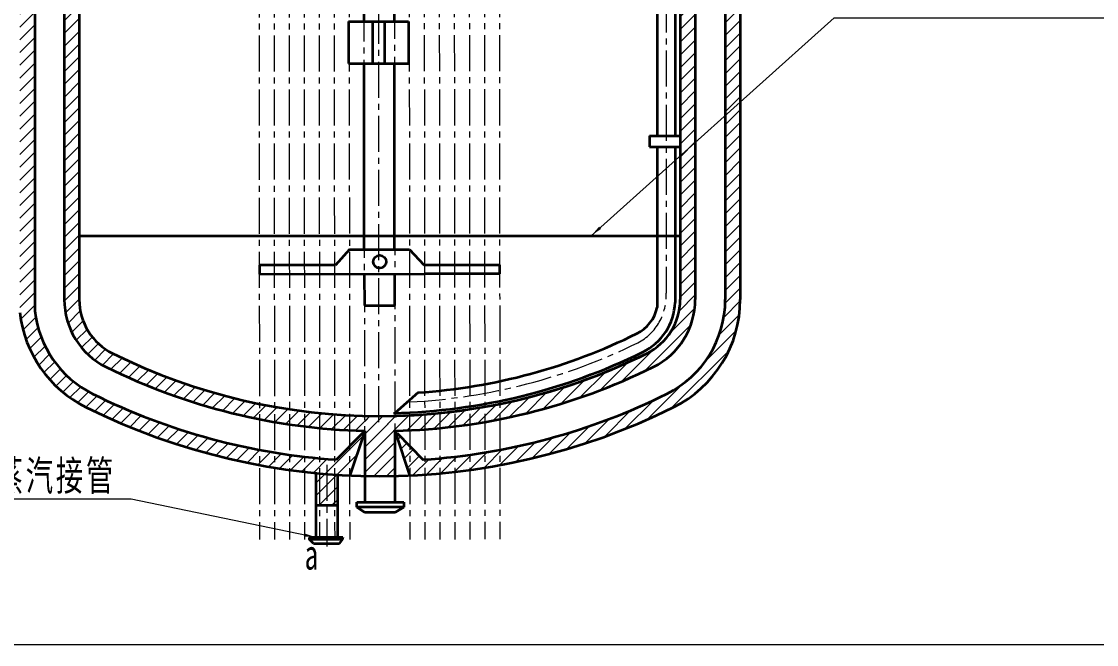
# Model space of a CAD drawing. Header units: millimetres. Extents: x 1423 to 2230, y -143 to 639.
# Drawn here: x 1602.8 to 1960.6, y -143.3 to 64 of the extents above; entities that cross this region are included whole.
import ezdxf

# ---------------------------------------------------------------- set-up
doc = ezdxf.new("R2010")
doc.units = ezdxf.units.MM
doc.linetypes.add('点画线', pattern=[18, 12, -2, 2, -2])
for name, color, linetype, lineweight in [('中心线层', 1, '点画线', 18), ('剖面线层', 4, 'Continuous', 18), ('尺寸线层', 3, 'Continuous', 18), ('粗实线层', 7, 'Continuous', 35)]:
    doc.layers.add(name, color=color, linetype=linetype, lineweight=lineweight)
doc.styles.add('标准', font='', dxfattribs={"width": 0.667})
doc.styles.get('标准').set_extended_font_data('宋体')
pattern_1 = [(45, (0, 0), (-2.121320343559642, 2.121320343559643), [])]

# ---------------------------------------------------------------- blocks, each defined once
blk = doc.blocks.new('*X5')
at = {"layer": '尺寸线层', "linetype": 'Continuous'}
blk.add_hatch(color=0, dxfattribs=at).paths.add_polyline_path([(-174.8691087147945, -72.52429748703426), (-172.2251411588338, -69.48136542025607), (-171.557464574887, -70.22581688223958)], flags=0)
at = {"layer": '尺寸线层', "color": 0, "linetype": 'Continuous'}
blk.add_line((-174.8691087147945, -72.52429748703426), (-94.00537829248105, 0), dxfattribs=at)
at = {"layer": '尺寸线层', "color": 0}
blk.add_line((-94.00537829248105, 0), (24.56783333333328, 0), dxfattribs=at)
at = {"layer": '尺寸线层', "color": 0, "insert": (0, 7.180555555555557), "char_height": 10, "width": 98.27133333333313, "attachment_point": 5, "line_spacing_factor": 1.150569886022795, "style": '标准'}
blk.add_mtext('\\T1.1;4-搅拌装置', dxfattribs=at)
blk = doc.blocks.new('*X12')
at = {"layer": '尺寸线层', "linetype": 'Continuous'}
blk.add_hatch(color=0, dxfattribs=at).paths.add_polyline_path([(94.17745969627617, -12.71967079949856), (90.15892949584872, -12.40121353666385), (90.36096605902117, -11.42183555695354)], flags=0)
at = {"layer": '尺寸线层', "color": 0}
blk.add_line((32.51849413785339, 1.4210854715202e-14), (-26.71335000000022, 1.4210854715202e-14), dxfattribs=at)
at = {"layer": '尺寸线层', "color": 0, "linetype": 'Continuous'}
blk.add_line((94.17745969627617, -12.71967079949856), (32.51849413785339, 1.4210854715202e-14), dxfattribs=at)
at = {"layer": '尺寸线层', "color": 0, "insert": (-2.273736754432321e-13, 7.2638888888889), "char_height": 10, "width": 106.8534, "attachment_point": 5, "line_spacing_factor": 1.150569886022795, "style": '标准'}
blk.add_mtext('\\T1.1;11-蒸汽接管', dxfattribs=at)

msp = doc.modelspace()

# ---------------------------------------------------------------- hatches: boundary and pattern name
at = {"layer": '剖面线层'}
h = msp.add_hatch(dxfattribs=at)
h.set_pattern_fill('无图案', color=256, scale=3, angle=45, style=0, pattern_type=0)
h.set_pattern_definition(pattern_1)
edge = h.paths.add_edge_path(flags=0)
edge.add_arc((1722.022721867017, 132.6989728280438), 219.999999999895, 257.9223728333072, 267.4105316317003, ccw=False)
edge.add_arc((1722.022721867027, 132.6989728281324), 219.9999999999838, 243.612199910407, 257.9223728333093, ccw=False)
edge.add_arc((1642.18996472662, -28.39121460926717), 40.213232529706, 186.412478158071, 243.4968720694155, ccw=False)
edge.add_line((1602.228321487254, -32.8824438505515), (1602.228321487254, 115.4463728253857))
edge.add_line((1602.228321487254, 115.4463728253857), (1607.228321487254, 115.4463728253857))
edge.add_line((1607.228321487254, 115.4463728253857), (1607.228321487254, -32.33428258516693))
edge.add_arc((1642.107162315821, -28.48724759004329), 35.09035787503839, 186.2941170120437, 243.5314604058599)
edge.add_arc((1722.022721867034, 132.698972828195), 215.0000000000466, 243.6122002559389, 266.1401139308401)
edge.add_line((1707.549615206156, -81.81333260811996), (1716.264183070707, -73.00457245536239))
edge.add_arc((1716.441907417916, -73.18039639115726), 0.2499999999788843, -18.5168589284267, 135.3079763357948, ccw=False)
edge.add_line((1716.678964980202, -73.25979231140805), (1712.083261581001, -87.07638322712603))
h = msp.add_hatch(dxfattribs=at)
h.set_pattern_fill('无图案', color=256, scale=3, angle=45, style=0, pattern_type=0)
h.set_pattern_definition(pattern_1)
edge = h.paths.add_edge_path(flags=0)
edge.add_line((1617.022721867032, -28.54618254104417), (1617.022721867032, -16.41909040753029))
edge.add_line((1617.022721867032, -16.41909040753029), (1617.022721867032, -7.301027171852297))
edge.add_line((1617.022721867032, -7.301027171852297), (1617.018245917638, 115.4463728253857))
edge.add_line((1617.018245917638, 115.4463728253857), (1622.018245917638, 115.4463728253857))
edge.add_line((1622.018245917638, 115.4463728253857), (1622.018245917638, -7.30102717185224))
edge.add_line((1622.018245917638, -7.30102717185224), (1622.022721867032, -28.54618254104417))
edge.add_arc((1642.022721216859, -28.54618254104366), 19.99999934982611, 180.0000000000015, 243.6122020329233)
edge.add_arc((1722.022721867037, 132.6989728281657), 200.0000000000176, 243.6122001226606, 269.9993588674747)
edge.add_line((1722.020483892335, -67.30102715933054), (1722.020483892335, -72.30102715963622))
edge.add_arc((1722.022721867039, 132.6989728281761), 205.0000000000283, 243.6121999104049, 269.99937450485265, ccw=False)
edge.add_arc((1642.022721216858, -28.5461825410444), 24.99999934982545, 180.0000000000001, 243.612199910369, ccw=False)
h = msp.add_hatch(dxfattribs=at)
h.set_pattern_fill('无图案', color=256, scale=3, angle=45, style=0, pattern_type=0)
h.set_pattern_definition(pattern_1)
edge = h.paths.add_edge_path(flags=0)
edge.add_line((1822.022721867032, -7.30102717185224), (1822.022721867032, 68.67416981818104))
edge.add_line((1822.022721867032, 68.67416981818104), (1822.022721867032, 115.4463728253857))
edge.add_line((1822.022721867032, 115.4463728253857), (1827.022721867032, 115.4463728253857))
edge.add_line((1827.022721867032, 115.4463728253857), (1827.022721867032, -7.30102717185224))
edge.add_line((1827.022721867032, -7.30102717185224), (1827.022721867032, -28.54618254104423))
edge.add_arc((1802.022722517207, -28.54618254104399), 24.9999993498252, 296.38779796707445, 359.99999999999943, ccw=False)
edge.add_arc((1722.022721867042, 132.6989728281056), 204.9999999999575, 269.9993745048503, 296.38779983075153, ccw=False)
edge.add_line((1722.02048389233, -72.30102715963602), (1722.020483892335, -67.30102715933089))
edge.add_arc((1722.022721867034, 132.6989728281395), 199.9999999999917, 269.9993588674755, 296.3878000895939)
edge.add_arc((1802.022722517207, -28.54618254104398), 19.99999934982567, 296.387800089602, 359.9999999999991)
edge.add_line((1822.022721867032, -28.54618254104432), (1822.022721867032, -7.30102717185207))
h = msp.add_hatch(dxfattribs=at)
h.set_pattern_fill('无图案', color=256, scale=3, angle=45, style=0, pattern_type=0)
h.set_pattern_definition(pattern_1)
edge = h.paths.add_edge_path(flags=0)
edge.add_line((1731.952744259094, -86.96666769888381), (1729.548913616067, -79.78939417953907))
edge.add_line((1729.548913616067, -79.78939417953907), (1727.362002804453, -73.25979231141304))
edge.add_arc((1727.599060366601, -73.1803963911152), 0.2499999998630245, 44.69202363270023, 198.5168589486974, ccw=False)
edge.add_line((1727.776784713825, -73.00457245549953), (1736.491632608488, -81.81361566482698))
edge.add_arc((1722.022721867031, 132.6989728281378), 214.9999999999914, 273.8587653487672, 296.3878000895942)
edge.add_arc((1802.022722517207, -28.54618254104405), 34.99999934982559, 296.3878000895955, 359.9999999999996)
edge.add_line((1837.022721867032, -28.54618254104435), (1837.022721867032, -7.30102717185207))
edge.add_line((1837.022721867032, -7.30102717185207), (1837.022721867032, 115.4463728253857))
edge.add_line((1837.022721867032, 115.4463728253857), (1842.022721867032, 115.4463728253857))
edge.add_line((1842.022721867032, 115.4463728253857), (1842.022721867032, -7.30102717185224))
edge.add_line((1842.022721867032, -7.30102717185224), (1842.022721867032, -28.54618254104423))
edge.add_arc((1802.022722517207, -28.54618254104393), 39.99999934982566, 296.387797967075, 359.99999999999955, ccw=False)
edge.add_arc((1722.022721867038, 132.6989728281268), 219.9999999999785, 272.5883032803965, 296.3877997036812, ccw=False)
edge.add_line((1731.957713102651, -87.07658529683582), (1731.952744259094, -86.96666769888381))
h = msp.add_hatch(dxfattribs=at)
h.set_pattern_fill('无图案', color=256, scale=3, angle=45, style=0, pattern_type=0)
h.set_pattern_definition(pattern_1)
edge = h.paths.add_edge_path(flags=0)
edge.add_line((1717.020483892335, -87.24415076348532), (1717.020483892335, -81.81687639258291))
edge.add_line((1717.020483892335, -81.81687639258291), (1717.020483892335, -72.2399878778248))
edge.add_line((1717.020483892335, -72.2399878778248), (1717.020483892335, -67.23846142378135))
edge.add_arc((1722.022721866938, 132.6989728255317), 199.9999999973824, 268.56681492938, 269.9993588675027)
edge.add_line((1722.020483892334, -67.30102715932932), (1722.020483892335, -87.30102716046937))
edge.add_arc((1722.022721867083, 132.6989728310442), 220.0000000028967, 268.6971280664219, 269.9994171522376, ccw=False)
h = msp.add_hatch(dxfattribs=at)
h.set_pattern_fill('无图案', color=256, scale=3, angle=45, style=0, pattern_type=0)
h.set_pattern_definition(pattern_1)
edge = h.paths.add_edge_path(flags=0)
edge.add_line((1722.020483892335, -87.30102716047004), (1722.020483892335, -80.12768005243146))
edge.add_line((1722.020483892335, -80.12768005243146), (1722.020483892335, -67.30102715933086))
edge.add_arc((1722.022721867, 132.6989728314132), 200.0000000032654, 269.9993588674852, 271.4319024046697)
edge.add_line((1727.020483892334, -67.23857335750122), (1727.020483892335, -72.24009707980915))
edge.add_line((1727.020483892335, -72.24009707980915), (1727.020483892335, -87.24425251589143))
edge.add_arc((1722.022721867062, 132.6989728256373), 219.9999999974903, 269.9994171522454, 271.3017059369162, ccw=False)
h = msp.add_hatch(dxfattribs=at)
h.set_pattern_fill('无图案', color=256, scale=3, angle=45, style=0, pattern_type=0)
h.set_pattern_definition(pattern_1)
edge = h.paths.add_edge_path(flags=0)
edge.add_line((1704.43190954311, -96.98963696728117), (1704.43190954311, -89.00275790323023))
edge.add_line((1704.43190954311, -89.00275790323023), (1704.43190954311, -86.59663433666645))
edge.add_arc((1722.022721868875, 132.6989728531945), 220.0000000251138, 265.4138347498591, 266.3357176249874)
edge.add_line((1707.962476771635, -86.85127086986677), (1707.962476771633, -96.98963696728117))
edge.add_line((1707.962476771633, -96.98963696728117), (1704.43190954311, -96.98963696728117))
edge = h.paths.add_edge_path(flags=0)
edge.add_line((1700.901342314588, -96.98963696728119), (1700.901342314588, -89.32182072575328))
edge.add_line((1700.901342314588, -89.32182072575328), (1700.901342314588, -86.28478758755415))
edge.add_arc((1722.022721868449, 132.6989728440722), 220.0000000159868, 264.4907603773649, 265.4138347497801)
edge.add_line((1704.431909543111, -86.59663433666668), (1704.43190954311, -96.98963696728117))
edge.add_line((1704.43190954311, -96.98963696728117), (1700.901342314588, -96.98963696728117))

# ---------------------------------------------------------------- linework, layer by layer
at = {"layer": '中心线层'}
for p, q in [((1681.399162079534, 491.3594271218681), (1682.020505356987, -108.4102423615535)), ((1686.399159396453, 491.3646069681961), (1687.020502673906, -108.4050625152254)), ((1691.399156713371, 491.3697868145242), (1692.020499990824, -108.3998826688974)), ((1696.39915403029, 491.3749666608522), (1697.020497307743, -108.3947028225693)), ((1701.399151347208, 491.3801465071803), (1702.020494624661, -108.3895229762413)), ((1706.399148664127, 491.3853263535083), (1707.02049194158, -108.3843431299132)), ((1711.399145981045, 491.3905061998364), (1712.020489258498, -108.3791632835852)), ((1731.399135248719, 491.4112255851486), (1732.020478526172, -108.3584438982729)), ((1736.399132565638, 491.4164054314767), (1737.020475843091, -108.3532640519449)), ((1741.399129882556, 491.4215852778047), (1742.020473160009, -108.3480842056169)), ((1746.399127199475, 491.4267651241328), (1747.020470476928, -108.3429043592889)), ((1751.399124516393, 491.4319449704608), (1752.020467793846, -108.3377245129607)), ((1756.399121833312, 491.4371248167889), (1757.020465110765, -108.3325446666327)), ((1761.39911915023, 491.4423046631169), (1762.020462427683, -108.3273648203047)), ((1721.747829293701, -69.39545519118315), (1721.747829293701, 335.5417877919959)), ((1726.924280926406, 250.2354814574207), (1727.020483892335, -95.91928081478137)), ((1817.345707254207, 234.3203933157352), (1817.349424824765, -26.3636027903452)), ((1716.565383490046, 159.2954390855832), (1717.020483892335, -95.91928081478137)), ((1704.43190954311, -83.56802922871013), (1704.43190954311, -110.6944863470082))]:
    msp.add_line(p, q, dxfattribs=at)
for centre, radius, start, end in [((1799.734884440261, -27.308144070857), 17.63984668833383, 297.7806715908199, 3.069421423366968), ((1721.747829293703, 133.0731663003886), 195.9686214915715, 272.9909443196153, 296.1028370321646)]:
    msp.add_arc(centre, radius, start, end, dxfattribs=at)
at = {"layer": '尺寸线层'}
msp.add_line((1423.29763420085, -143.3367170794039), (2229.777057977366, -143.3367170794039), dxfattribs=at)
at = {"layer": '粗实线层'}
for p, q in [((1617.018245917638, 238.1937728226237), (1617.018245917638, -7.30102717185224)), ((1622.018245917638, 238.1937728226237), (1622.018245917638, -7.30102717185224)), ((1822.022721867032, 238.1937728226237), (1822.022721867032, -7.30102717185224)), ((1827.022721867032, 238.1937728226237), (1827.022721867032, -7.30102717185224)), ((1837.022721867032, 225.2230704017609), (1837.022721867032, -7.30102717185224)), ((1842.022721867032, 221.2897265804958), (1842.022721867032, -7.30102717185224)), ((1607.228321487254, 216.7259795937504), (1607.228321487254, -32.33428258516694)), ((1814.332189876234, 214.6647195532733), (1814.333066814101, 25.97987763810912)), ((1820.359785246021, 214.6647195532733), (1820.364289913652, 25.97987763810917)), ((1716.615986504871, 159.2954390855831), (1716.69219558055, 64.00026107567672)), ((1726.959836102165, 64.0002610756767), (1726.959836102165, 159.2954390855831)), ((1711.645084587612, 64.0002610756767), (1711.645084587612, 50.06868205160664)), ((1711.645084587612, 64.0002610756767), (1731.589599028141, 64.0002610756767)), ((1719.617341807877, 64.0002610756767), (1719.617341807877, 50.06868205160659)), ((1723.617341807877, 64.0002610756767), (1723.617341807877, 50.06868205160659)), ((1731.589599028141, 64.0002610756767), (1731.589599028141, 50.06868205160664)), ((1711.645084587612, 50.06868205160664), (1731.589599028141, 50.06868205160664)), ((1716.703336886778, 50.06868205160664), (1716.752882219152, -11.88497932141465)), ((1726.959836102165, -11.88503595897616), (1726.959836102165, 50.06868205160664)), ((1811.800205347896, 25.97987763810917), (1822.022721867032, 25.97987763810917)), ((1811.800205347896, 25.97987763810917), (1811.800205347896, 22.30068446589107)), ((1811.800205347896, 22.30068446589107), (1822.022721867032, 22.30068446589107)), ((1814.33308391364, 22.30068446589104), (1814.333332709788, -31.23111462620674)), ((1820.364377750822, 22.30068446589109), (1820.36561413186, -29.48701219640774)), ((1617.022721867032, -7.301027171852297), (1617.022721867032, -28.54618254104417)), ((1622.018245917638, -7.301027171852237), (1822.022721867032, -7.301027171852237)), ((1622.018245917638, -7.30102717185229), (1822.022721867032, -7.30102717185212)), ((1622.022721867032, -7.301027171852297), (1622.022721867032, -28.54618254104417)), ((1822.022721867032, -7.30102717185207), (1822.022721867032, -28.54618254104423)), ((1827.022721867032, -7.30102717185207), (1827.022721867032, -28.54618254104423)), ((1837.022721867032, -7.30102717185207), (1837.022721867032, -28.54618254104423)), ((1842.022721867032, -7.30102717185207), (1842.022721867032, -28.54618254104423)), ((1711.920524283152, -11.88506348537346), (1707.249710566627, -17.05675625297801)), ((1711.920524168182, -11.88495250705063), (1731.920513435855, -11.88506348537346)), ((1731.920513435855, -11.88506348537346), (1736.647953026777, -17.03369051600816)), ((1707.249710566627, -17.05675625297801), (1681.97183690795, -17.09642210338947)), ((1681.97183690795, -17.09642210338947), (1681.976542427223, -20.09511040751484)), ((1736.647953026777, -17.03369051600816), (1761.925857807114, -17.03369051600816)), ((1761.925857807114, -17.03369051600816), (1761.925857807114, -20.03238251206409)), ((1681.976542427223, -20.09511040751484), (1736.929004902664, -20.03238251206409)), ((1716.890363463576, -20.05517246669318), (1716.89875654065, -30.55024495945157)), ((1727.002543368333, -30.55045188081113), (1726.999169933423, -20.0437513248678)), ((1761.925857807114, -20.03238251206409), (1736.929004902664, -20.03238251206409)), ((1716.898756382502, -30.5500472042354), (1727.004175143109, -30.55045142730998)), ((1734.856950798368, -59.49028282869841), (1727.01225934321, -66.32594323203296)), ((1716.264183070707, -73.00457245536239), (1707.511666165013, -81.85169182531325)), ((1716.678964980218, -73.25979231141304), (1712.083261581001, -87.07638322712603)), ((1717.020483892335, -72.2399878778256), (1717.020483892335, -95.91928081478137)), ((1727.020483892335, -72.24009707980903), (1727.020483892335, -95.91928081478137)), ((1727.362002804453, -73.25979231141304), (1731.952744259094, -86.96666769888381)), ((1727.776784713964, -73.00457245536239), (1736.529301619657, -81.85169182531325)), ((1736.529301619657, -81.85169182531325), (1736.491632608487, -81.81361566482593)), ((1700.901342314588, -107.6944863470082), (1700.901342314588, -86.28478758755415)), ((1707.962476771633, -86.85127086986611), (1707.962476771633, -107.6944863470082)), ((1731.952744259094, -86.96666769888381), (1731.95771310268, -87.07658529683476)), ((1714.343972360212, -95.91928081478137), (1730.092713865679, -95.91928081478137)), ((1714.343972360212, -97.66914098205552), (1714.343972360212, -95.91928081478137)), ((1730.092713865679, -95.91928081478137), (1730.092713865679, -97.66914098205552)), ((1700.901342314588, -96.98963696728117), (1707.962476771633, -96.98963696728117)), ((1730.092713865679, -97.66914098205552), (1714.343972360212, -97.66914098205552)), ((1716.971747670323, -99.33533742824888), (1714.343972360212, -97.66914098205552)), ((1716.971747670323, -99.33533742824888), (1727.261523696687, -99.33533742824888)), ((1727.261523696687, -99.33533742824888), (1730.092713865679, -97.66914098205552)), ((1700.901342314588, -107.6944863470082), (1698.530853975567, -107.6944863470082)), ((1698.530853975567, -107.6944863470082), (1698.530853975567, -108.2632529618814)), ((1698.530853975567, -108.2632529618814), (1709.686420265132, -108.2632529618814)), ((1699.986124136921, -109.7030044288892), (1698.530853975567, -108.2632529618814)), ((1699.986124136921, -109.7030044288892), (1708.574231776496, -109.7030044288892)), ((1709.686420265132, -107.6944863470082), (1700.901342314588, -107.6944863470082)), ((1708.574231776496, -109.7030044288892), (1709.686420265132, -108.2632529618814)), ((1709.686420265132, -108.2632529618814), (1709.686420265132, -107.6944863470082)), ((1709.686420265132, -107.6944863470082), (1709.686420265132, -107.7979530123688))]:
    msp.add_line(p, q, dxfattribs=at)
msp.add_circle((1722.01875233237, -15.94564156660645), 2.16113914911769, dxfattribs=at)
for centre, radius, start, end in [((1642.022721216858, -28.54618254104415), 24.99999934982549, 179.9999999999999, 243.612202032924), ((1642.022721216858, -28.54618254104415), 19.99999934982549, 179.9999999999999, 243.6122020329238), ((1802.022722517208, -28.54618254104425), 19.99999934982498, 296.3877979670739, 359.9999999999998), ((1802.022722517208, -28.54618254104425), 24.99999934982498, 296.3877979670742, 359.9999999999998), ((1802.022722517208, -28.54618254104425), 34.99999934982498, 296.3877979670742, 359.9999999999999), ((1802.022722517208, -28.54618254104425), 39.99999934982498, 296.3877979670741, 359.9999999999999), ((1802.022722517301, -28.54618254110986), 12.59999934972462, 296.387797966852, 347.6965123838136), ((1800.82181387034, -28.51794277909976), 19.56781091991984, 296.3621108737213, 357.1613427226627), ((1642.190003788615, -28.39119986371724), 40.21327299417703, 186.4124928201576, 243.4867945825638), ((1642.107162315822, -28.48724759004289), 35.09035787503908, 186.2941170120441, 243.5314604058595), ((1721.848791257711, 133.1732319881575), 193.1021547166685, 273.8626057379331, 296.3714887195474), ((1722.022721867032, 132.698972828148), 200.0000000000002, 243.6121999104086, 296.3878000895932), ((1721.747829293701, 133.0731663004064), 199.4686214915895, 271.3928395376743, 296.1028370321638), ((1722.022721867034, 132.6989728281355), 199.9999999999878, 271.3969709470522, 296.3878000895947), ((1722.022721867034, 132.6989728281355), 199.9999999999878, 271.3969709470522, 296.3878000895947), ((1722.022721867034, 132.6989728281355), 199.9999999999878, 271.3969709470522, 296.3878000895947), ((1722.022721867024, 132.6989728281216), 204.9999999999729, 243.6121999104072, 268.601777690396), ((1722.022721867034, 132.6989728281355), 204.9999999999878, 271.3969709470522, 296.3878000895947), ((1722.022721867017, 132.6989728280948), 214.9999999999455, 243.6121999104057, 266.1401139308428), ((1722.022721867043, 132.6989728281087), 214.9999999999606, 273.8587653487642, 296.3878000895948), ((1722.022721867032, 132.698972828148), 220.0000000000002, 243.6121999104086, 296.3878000895932), ((1716.441907418068, -73.18039639110224), 0.2499999998528494, 341.4831410486049, 135.3079763691937), ((1727.599060366603, -73.18039639110224), 0.2499999998528494, 44.69202363078541, 198.516858951426)]:
    msp.add_arc(centre, radius, start, end, dxfattribs=at)

# ---------------------------------------------------------------- block references
at = {"layer": '尺寸线层'}
for name, p in [('*X5', (1967.26467823366, 65.22327031518212)), ('*X12', (1606.723882618311, -94.9748155475096))]:
    msp.add_blockref(name, p, dxfattribs=at)

# ---------------------------------------------------------------- texts
at = {"layer": '尺寸线层', "insert": (1697.020497307743, -108.3947028225693), "char_height": 10, "width": 6.05251587069597, "attachment_point": 1, "line_spacing_factor": 1.150569886022795, "style": '标准'}
msp.add_mtext('\\T1.1;a', dxfattribs=at)

doc.saveas('drawing.dxf')
